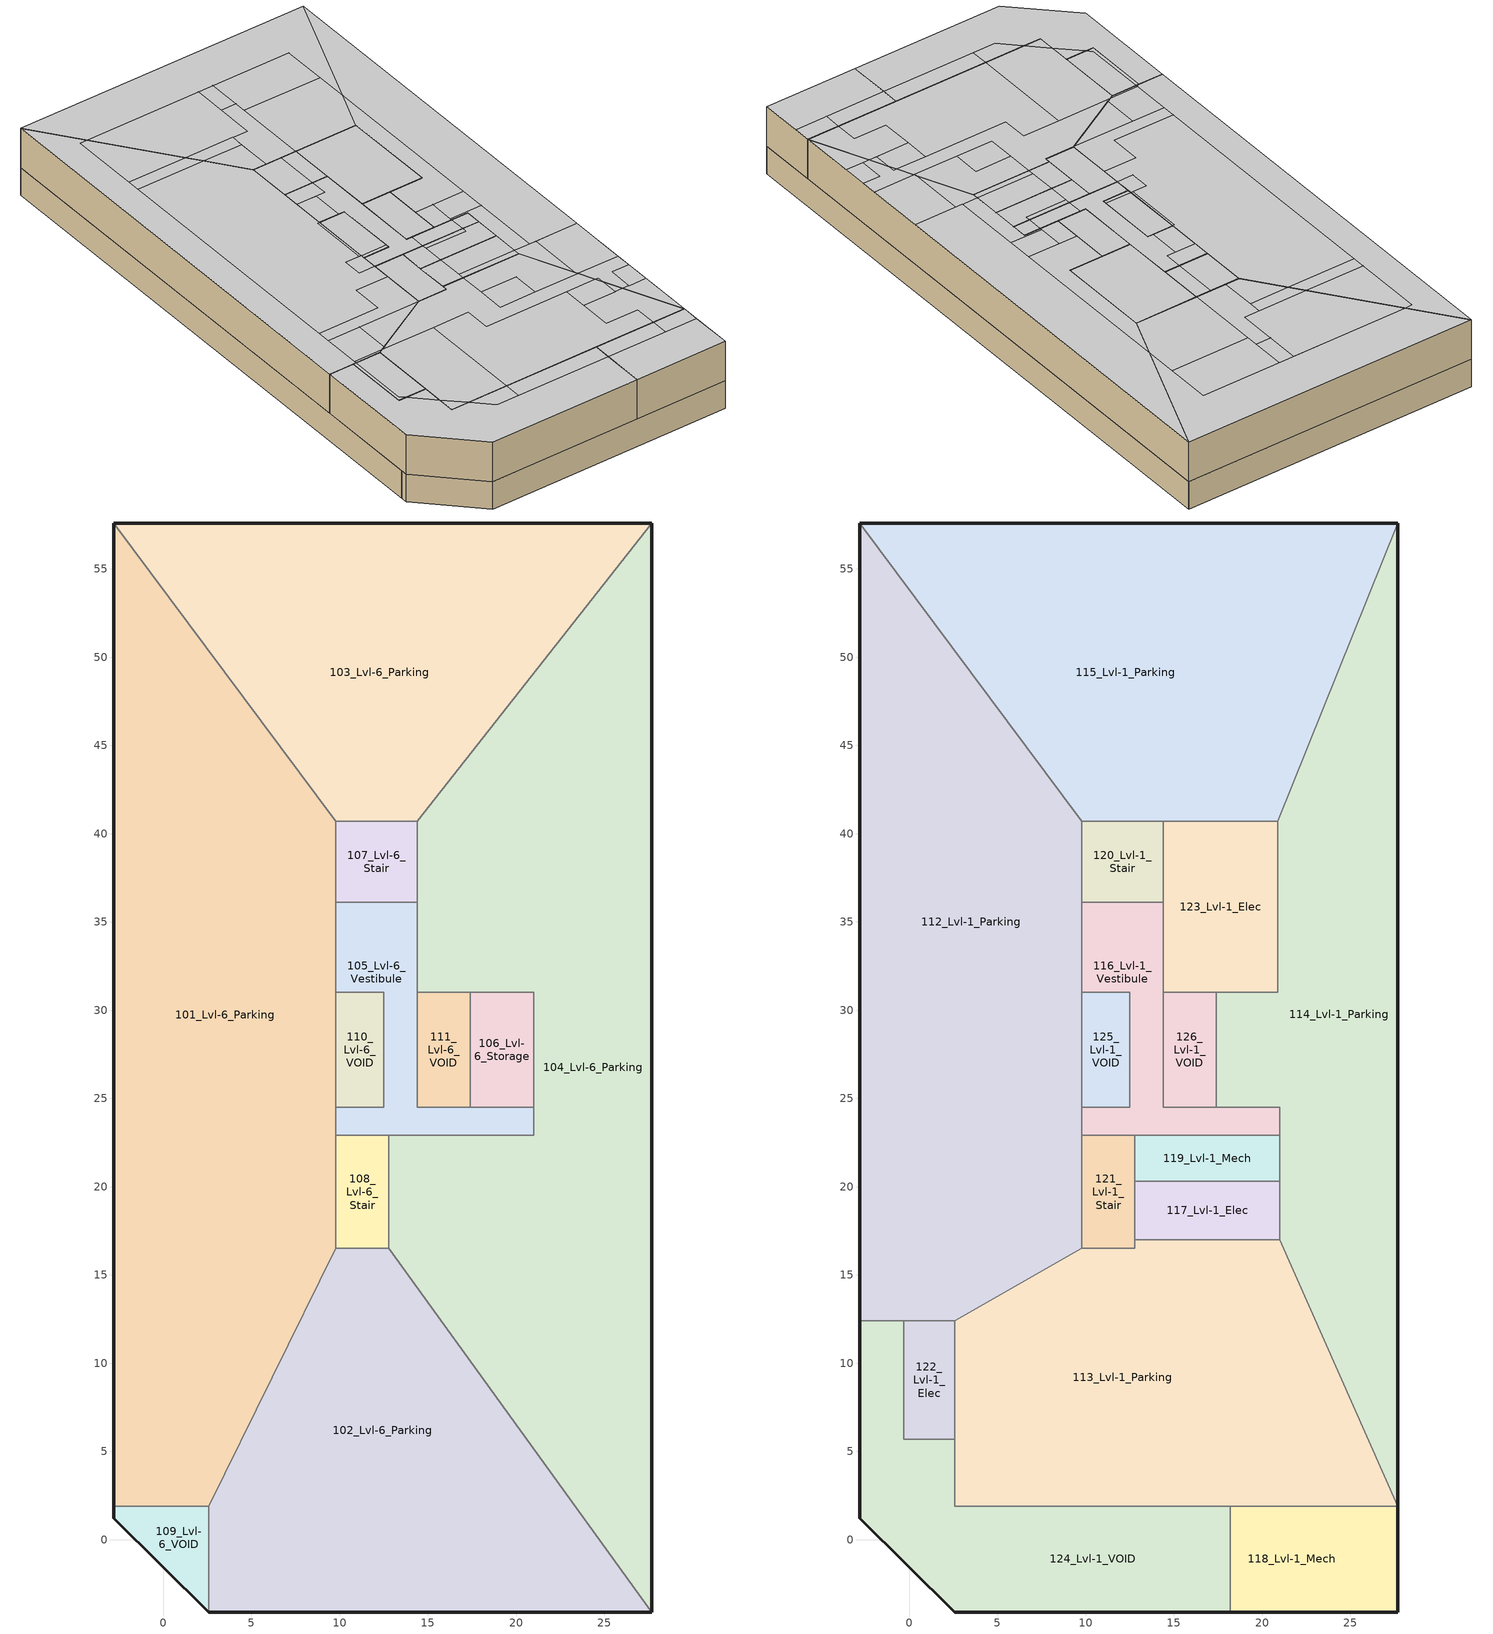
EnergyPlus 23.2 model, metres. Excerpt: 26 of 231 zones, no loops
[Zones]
101_Lvl-6_Parking
 floor adiabatic (Interior Floor): -2.8,57.6 9.8,40.7 9.8,16.5 2.6,1.9 -2.8,1.88 z-7.17
 wall ground (BG Wall): -2.8,57.6 -2.8,1.88 z-7.17:-4.22
 wall to 109_Lvl-6_VOID (Interior Wall): -2.8,1.88 2.6,1.9 z-7.17:-4.22
 wall to 102_Lvl-6_Parking (Interior Wall): 2.6,1.9 9.8,16.5 z-7.17:-4.22
 wall to 108_Lvl-6_Stair (Interior Wall): 9.8,16.5 9.8,22.9 z-7.17:-4.22
 wall to 105_Lvl-6_Vestibule (Interior Wall): 9.8,22.9 9.8,24.5 / 9.8,31 9.8,36.1 z-7.17:-4.22
 wall to 110_Lvl-6_VOID (Interior Wall): 9.8,24.5 9.8,31 z-7.17:-4.22
 wall to 107_Lvl-6_Stair (Interior Wall): 9.8,36.1 9.8,40.7 z-7.17:-4.22
 wall to 103_Lvl-6_Parking (Interior Wall): 9.8,40.7 -2.8,57.6 z-7.17:-4.22
 ceiling adiabatic (Interior Ceiling): -2.8,12.4 -2.8,1.88 2.6,1.9 2.59,5.7 -0.3,5.7 -0.3,12.4 z-4.22; -0.3,12.4 -0.3,5.7 2.59,5.7 2.59,12.4 z-4.22; 2.59,12.4 2.59,5.7 2.6,1.9 9.8,16.5 z-4.22; -2.8,57.6 -2.8,12.4 2.59,12.4 9.8,16.5 9.8,40.7 z-4.22
102_Lvl-6_Parking
 floor adiabatic (Interior Floor): 12.8,16.5 27.7,-4.1 2.59,-4.1 2.6,1.9 9.8,16.5 z-7.17
 wall ground (BG Wall): 2.59,-4.1 27.7,-4.1 z-7.17:-4.22
 wall to 104_Lvl-6_Parking (Interior Wall): 27.7,-4.1 12.8,16.5 z-7.17:-4.22
 wall to 108_Lvl-6_Stair (Interior Wall): 12.8,16.5 9.8,16.5 z-7.17:-4.22
 wall to 109_Lvl-6_VOID (Interior Wall): 2.6,1.9 2.59,-4.1 z-7.17:-4.22
 ceiling adiabatic (Interior Ceiling): 2.6,1.9 2.59,-4.1 18.2,-4.1 18.2,1.9 z-4.22; 18.2,1.9 18.2,-4.1 27.7,-4.1 23.36,1.9 z-4.22; 9.8,16.5 2.6,1.9 23.36,1.9 12.8,16.5 z-4.22
103_Lvl-6_Parking
 floor adiabatic (Interior Floor): 27.7,57.6 14.4,40.7 9.8,40.7 -2.8,57.6 z-7.17
 wall ground (BG Wall): 27.7,57.6 -2.8,57.6 z-7.17:-4.22
 wall to 107_Lvl-6_Stair (Interior Wall): 9.8,40.7 14.4,40.7 z-7.17:-4.22
 wall to 104_Lvl-6_Parking (Interior Wall): 14.4,40.7 27.7,57.6 z-7.17:-4.22
 ceiling adiabatic (Interior Ceiling): -2.8,57.6 9.8,40.7 14.4,40.7 27.7,57.6 z-4.22
104_Lvl-6_Parking
 floor adiabatic (Interior Floor): 27.7,57.6 27.7,-4.1 12.8,16.5 12.8,22.9 21,22.9 21,31 14.4,31 14.4,40.7 z-7.17
 wall ground (BG Wall): 27.7,-4.1 27.7,57.6 z-7.17:-4.22
 wall to 107_Lvl-6_Stair (Interior Wall): 14.4,40.7 14.4,36.1 z-7.17:-4.22
 wall to 105_Lvl-6_Vestibule (Interior Wall): 14.4,36.1 14.4,31 / 21,24.5 21,22.9 12.8,22.9 z-7.17:-4.22
 wall to 111_Lvl-6_VOID (Interior Wall): 14.4,31 17.4,31 z-7.17:-4.22
 wall to 106_Lvl-6_Storage (Interior Wall): 17.4,31 21,31 21,24.5 z-7.17:-4.22
 wall to 108_Lvl-6_Stair (Interior Wall): 12.8,22.9 12.8,16.5 z-7.17:-4.22
 ceiling adiabatic (Interior Ceiling): 14.4,40.7 14.4,31 20.9,31 20.9,40.7 z-4.22; 27.7,57.6 14.4,40.7 20.9,40.7 z-4.22; 12.8,22.9 12.8,20.3 21,20.3 21,22.9 z-4.22; 12.8,20.3 12.8,17 21,17 21,20.3 z-4.22; 27.7,57.6 20.9,40.7 20.9,31 21,31 21,17 27.7,1.9 z-4.22; 23.36,1.9 27.7,-4.1 27.7,1.9 z-4.22; 12.8,17 12.8,16.5 23.36,1.9 27.7,1.9 21,17 z-4.22
105_Lvl-6_Vestibule
 floor adiabatic (Interior Floor): 14.4,36.1 14.4,24.5 21,24.5 21,22.9 9.8,22.9 9.8,24.5 12.5,24.5 12.5,31 9.8,31 9.8,36.1 z-7.17
 wall to 111_Lvl-6_VOID (Interior Wall): 17.4,24.5 14.4,24.5 14.4,31 z-7.17:-4.22
 wall to 107_Lvl-6_Stair (Interior Wall): 14.4,36.1 9.8,36.1 z-7.17:-4.22
 wall to 110_Lvl-6_VOID (Interior Wall): 9.8,31 12.5,31 12.5,24.5 9.8,24.5 z-7.17:-4.22
 wall to 108_Lvl-6_Stair (Interior Wall): 9.8,22.9 12.8,22.9 z-7.17:-4.22
 wall to 106_Lvl-6_Storage (Interior Wall): 21,24.5 17.4,24.5 z-7.17:-4.22
 ceiling adiabatic (Interior Ceiling): 9.8,36.1 9.8,31 12.5,31 12.5,24.5 9.8,24.5 9.8,22.9 21,22.9 21,24.5 14.4,24.5 14.4,36.1 z-4.22
106_Lvl-6_Storage
 floor adiabatic (Interior Floor): 21,31 21,24.5 17.4,24.5 17.4,31 z-7.17
 wall to 111_Lvl-6_VOID (Interior Wall): 17.4,31 17.4,24.5 z-7.17:-4.22
 ceiling adiabatic (Interior Ceiling): 17.4,31 17.4,24.5 21,24.5 21,31 z-4.22
107_Lvl-6_Stair
 floor adiabatic (Interior Floor): 14.4,40.7 14.4,36.1 9.8,36.1 9.8,40.7 z-7.17
 ceiling adiabatic (Interior Ceiling): 9.8,40.7 9.8,36.1 14.4,36.1 14.4,40.7 z-4.22
108_Lvl-6_Stair
 floor adiabatic (Interior Floor): 12.8,22.9 12.8,16.5 9.8,16.5 9.8,22.9 z-7.17
 ceiling adiabatic (Interior Ceiling): 9.8,22.9 9.8,16.5 12.8,16.5 12.8,22.9 z-4.22
109_Lvl-6_VOID
 floor adiabatic (Interior Floor): 2.6,1.9 2.59,-4.1 -2.8,1.2 -2.8,1.88 z-7.17
 wall ground (BG Wall): -2.8,1.88 -2.8,1.2 2.59,-4.1 z-7.17:-4.22
 ceiling adiabatic (Interior Ceiling): -2.8,1.88 -2.8,1.2 2.59,-4.1 2.6,1.9 z-4.22
110_Lvl-6_VOID
 floor adiabatic (Interior Floor): 12.5,31 12.5,24.5 9.8,24.5 9.8,31 z-7.17
 ceiling adiabatic (Interior Ceiling): 9.8,31 9.8,24.5 12.5,24.5 12.5,31 z-4.22
111_Lvl-6_VOID
 floor adiabatic (Interior Floor): 17.4,31 17.4,24.5 14.4,24.5 14.4,31 z-7.17
 ceiling adiabatic (Interior Ceiling): 14.4,31 14.4,24.5 17.4,24.5 17.4,31 z-4.22
112_Lvl-1_Parking
 floor adiabatic (Interior Floor): -2.8,57.6 9.8,40.7 9.8,16.5 2.59,12.4 -2.8,12.4 z-4.22
 wall to 115_Lvl-1_Parking (Interior Wall): 9.8,40.7 -2.8,57.6 z-4.22:0
 wall to 120_Lvl-1_Stair (Interior Wall): 9.8,36.1 9.8,40.7 z-4.22:0
 wall ground (BG Wall): -2.8,57.6 -2.8,12.4 z-4.22:0
 wall to 124_Lvl-1_VOID (Interior Wall): -2.8,12.4 -0.3,12.4 z-4.22:0
 wall to 122_Lvl-1_Elec (Interior Wall): -0.3,12.4 2.59,12.4 z-4.22:0
 wall to 113_Lvl-1_Parking (Interior Wall): 2.59,12.4 9.8,16.5 z-4.22:0
 wall to 121_Lvl-1_Stair (Interior Wall): 9.8,16.5 9.8,22.9 z-4.22:0
 wall to 116_Lvl-1_Vestibule (Interior Wall): 9.8,22.9 9.8,24.5 / 9.8,31 9.8,36.1 z-4.22:0
 wall to 125_Lvl-1_VOID (Interior Wall): 9.8,24.5 9.8,31 z-4.22:0
 ceiling ground (Typical Roof): -2.8,57.6 -2.8,12.4 0,12.4 0,52.8 0.78,52.8 z0
 ceiling adiabatic (Interior Ceiling): 0,45.6 0,44.3 7.12,44.3 6.15,45.6 z0; 0,17.8 0,16.5 9.8,16.5 9.8,21 6.4,21 6.4,17.8 z0; 0,52.8 0,45.6 6.15,45.6 0.78,52.8 z0; 9.6,31 9.6,24.9 9.8,24.9 9.8,31 z0; 0,44.3 0,17.8 6.4,17.8 6.4,21 9.8,21 9.8,22.9 8.1,22.9 8.1,24.9 9.6,24.9 9.6,31 9.8,31 9.8,40.7 7.12,44.3 z0; 0,12.6 0,12.4 2.59,12.4 2.94,12.6 z0; 3.4,16.5 3.4,12.86 9.8,16.5 z0; 8.1,24.9 8.1,22.9 9.8,22.9 9.8,24.9 z0; 0,16.5 0,12.6 2.94,12.6 3.4,12.86 3.4,16.5 z0
113_Lvl-1_Parking
 floor adiabatic (Interior Floor): 21,17 27.7,1.9 23.36,1.9 12.8,16.5 12.8,17 z-4.22; 12.8,16.5 23.36,1.9 2.6,1.9 9.8,16.5 z-4.22; 9.8,16.5 2.6,1.9 2.59,5.7 2.59,12.4 z-4.22
 wall to 122_Lvl-1_Elec (Interior Wall): 2.59,12.4 2.59,5.7 z-4.22:0
 wall to 124_Lvl-1_VOID (Interior Wall): 2.59,5.7 2.6,1.9 18.2,1.9 z-4.22:0
 wall to 118_Lvl-1_Mech (Interior Wall): 18.2,1.9 27.7,1.9 z-4.22:0
 wall to 114_Lvl-1_Parking (Interior Wall): 27.7,1.9 21,17 z-4.22:0
 wall to 117_Lvl-1_Elec (Interior Wall): 21,17 12.8,17 z-4.22:0
 wall to 121_Lvl-1_Stair (Interior Wall): 12.8,17 12.8,16.5 9.8,16.5 z-4.22:0
 ceiling ground (Typical Roof): 2.59,3.65 2.6,1.9 4.37,1.9 z0
 ceiling adiabatic (Interior Ceiling): 2.59,12.4 2.59,5.7 2.59,3.65 4.37,1.9 8.5,1.9 8.5,12.6 2.94,12.6 z0; 2.94,12.6 3.4,12.6 3.4,12.86 z0; 21,10 21,7.5 24.4,7.5 24.4,9.34 24.11,10 z0; 21,7.5 21,4.2 24.4,4.2 24.4,1.9 27.7,1.9 25.22,7.5 z0; 8.5,12.6 8.5,1.9 24.4,1.9 24.4,4.2 21,4.2 21,10 12.3,10 12.3,12.6 z0; 23.3,11.82 23.3,11.6 23.4,11.6 z0; 15,17 15,14.4 18.8,14.4 18.8,11.6 23.3,11.6 23.3,11.82 21,17 z0; 15,14.4 15,11.6 18.8,11.6 18.8,14.4 z0; 3.4,12.86 3.4,12.6 12.3,12.6 12.3,10 24.11,10 23.4,11.6 15,11.6 15,17 12.8,17 12.8,16.5 9.8,16.5 z0; 24.4,9.34 24.4,7.5 25.22,7.5 z0
114_Lvl-1_Parking
 floor adiabatic (Interior Floor): 21,31 21,24.5 17.4,24.5 17.4,31 z-4.22; 27.7,57.6 27.7,1.9 21,17 21,31 20.9,31 20.9,40.7 z-4.22
 wall to 115_Lvl-1_Parking (Interior Wall): 27.7,57.6 20.9,40.7 z-4.22:0
 wall ground (BG Wall): 27.7,1.9 27.7,57.6 z-4.22:0
 wall to 123_Lvl-1_Elec (Interior Wall): 20.9,40.7 20.9,31 17.4,31 z-4.22:0
 wall to 126_Lvl-1_VOID (Interior Wall): 17.4,31 17.4,24.5 z-4.22:0
 wall to 116_Lvl-1_Vestibule (Interior Wall): 17.4,24.5 21,24.5 21,22.9 z-4.22:0
 wall to 119_Lvl-1_Mech (Interior Wall): 21,22.9 21,20.3 z-4.22:0
 wall to 117_Lvl-1_Elec (Interior Wall): 21,20.3 21,17 z-4.22:0
 ceiling ground (Typical Roof): 27.7,57.6 22.6,44.92 22.6,17.6 27.7,17.6 z0
 ceiling adiabatic (Interior Ceiling): 22.6,44.92 20.9,40.7 20.9,31 17.4,31 17.4,27.3 22.6,27.3 z0; 19.3,27.3 19.3,24.7 22.6,24.7 22.6,27.3 z0; 23.3,17.6 23.3,11.82 23.4,11.6 27.7,11.6 27.7,17.6 z0; 21,17.6 21,17 23.3,11.82 23.3,17.6 z0; 19.3,24.7 19.3,24.5 21,24.5 21,17.6 22.6,17.6 22.6,24.7 z0; 17.4,27.3 17.4,24.5 19.3,24.5 19.3,27.3 z0; 25.9,10 25.9,7.5 27.7,7.5 27.7,10 z0; 25.22,7.5 27.7,1.9 27.7,7.5 z0; 24.11,10 24.4,9.34 24.4,10 z0; 23.4,11.6 24.11,10 24.4,10 24.4,9.34 25.22,7.5 25.9,7.5 25.9,10 27.7,10 27.7,11.6 z0
115_Lvl-1_Parking
 floor adiabatic (Interior Floor): 27.7,57.6 20.9,40.7 14.4,40.7 z-4.22; 27.7,57.6 14.4,40.7 9.8,40.7 -2.8,57.6 z-4.22
 wall ground (BG Wall): 27.7,57.6 -2.8,57.6 z-4.22:0
 wall to 120_Lvl-1_Stair (Interior Wall): 9.8,40.7 14.4,40.7 z-4.22:0
 wall to 123_Lvl-1_Elec (Interior Wall): 14.4,40.7 20.9,40.7 z-4.22:0
 ceiling ground (Typical Roof): -2.8,57.6 0.78,52.8 22.6,52.8 22.6,44.92 27.7,57.6 z0
 ceiling adiabatic (Interior Ceiling): 14.4,48.2 14.4,40.7 20.9,40.7 22.6,44.92 22.6,48.2 z0; 6.15,45.6 7.12,44.3 11.2,44.3 11.2,45.6 z0; 0.78,52.8 6.15,45.6 12.8,45.6 12.8,52.8 z0; 14.4,52.8 14.4,48.2 22.6,48.2 22.6,52.8 z0; 7.12,44.3 9.8,40.7 11.2,40.7 11.2,44.3 z0; 12.8,49.4 12.8,45.6 11.2,45.6 11.2,40.7 14.4,40.7 14.4,49.4 z0; 12.8,52.8 12.8,49.4 14.4,49.4 14.4,52.8 z0
116_Lvl-1_Vestibule
 floor adiabatic (Interior Floor): 14.4,36.1 14.4,24.5 21,24.5 21,22.9 9.8,22.9 9.8,24.5 12.5,24.5 12.5,31 9.8,31 9.8,36.1 z-4.22
 wall to 126_Lvl-1_VOID (Interior Wall): 17.4,24.5 14.4,24.5 14.4,31 z-4.22:0
 wall to 123_Lvl-1_Elec (Interior Wall): 14.4,31 14.4,36.1 z-4.22:0
 wall to 120_Lvl-1_Stair (Interior Wall): 14.4,36.1 9.8,36.1 z-4.22:0
 wall to 125_Lvl-1_VOID (Interior Wall): 9.8,31 12.5,31 12.5,24.5 9.8,24.5 z-4.22:0
 wall to 121_Lvl-1_Stair (Interior Wall): 9.8,22.9 12.8,22.9 z-4.22:0
 wall to 119_Lvl-1_Mech (Interior Wall): 12.8,22.9 21,22.9 z-4.22:0
 ceiling adiabatic (Interior Ceiling): 9.8,36.1 9.8,34.3 12.8,34.3 12.8,36.1 z0; 9.8,34.3 9.8,31 11.9,31 11.9,34.3 z0; 19.3,24.5 19.3,22.9 21,22.9 21,24.5 z0; 15,24.5 15,22.9 19.3,22.9 19.3,24.5 z0; 11.9,34.3 11.9,31 12.5,31 12.5,24.5 9.8,24.5 9.8,22.9 15,22.9 15,24.5 14.4,24.5 14.4,36.1 12.8,36.1 12.8,34.3 z0
117_Lvl-1_Elec
 floor adiabatic (Interior Floor): 21,20.3 21,17 12.8,17 12.8,20.3 z-4.22
 wall to 119_Lvl-1_Mech (Interior Wall): 21,20.3 12.8,20.3 z-4.22:0
 wall to 121_Lvl-1_Stair (Interior Wall): 12.8,20.3 12.8,17 z-4.22:0
 ceiling adiabatic (Interior Ceiling): 15,17.6 15,17 21,17 21,17.6 z0; 15,20.3 15,17.6 21,17.6 21,20.3 z0; 12.8,20.3 12.8,17 15,17 15,20.3 z0
118_Lvl-1_Mech
 floor adiabatic (Interior Floor): 27.7,1.9 27.7,-4.1 23.36,1.9 z-4.22; 23.36,1.9 27.7,-4.1 18.2,-4.1 18.2,1.9 z-4.22
 wall ground (BG Wall): 18.2,-4.1 27.7,-4.1 27.7,1.9 z-4.22:0
 wall to 124_Lvl-1_VOID (Interior Wall): 18.2,1.9 18.2,-4.1 z-4.22:0
 ceiling ground (Typical Roof): 18.2,0.1 18.2,-4.1 27.7,-4.1 27.7,0.1 z0
 ceiling adiabatic (Interior Ceiling): 24.4,1.9 24.4,0.1 27.7,0.1 27.7,1.9 z0; 18.2,1.9 18.2,0.1 24.4,0.1 24.4,1.9 z0
119_Lvl-1_Mech
 floor adiabatic (Interior Floor): 21,22.9 21,20.3 12.8,20.3 12.8,22.9 z-4.22
 wall to 121_Lvl-1_Stair (Interior Wall): 12.8,22.9 12.8,20.3 z-4.22:0
 ceiling adiabatic (Interior Ceiling): 15,22.4 15,20.3 21,20.3 21,22.9 19.3,22.9 19.3,22.4 z0; 15,22.9 15,22.4 19.3,22.4 19.3,22.9 z0; 12.8,22.9 12.8,20.3 15,20.3 15,22.9 z0
120_Lvl-1_Stair
 floor adiabatic (Interior Floor): 14.4,40.7 14.4,36.1 9.8,36.1 9.8,40.7 z-4.22
 wall to 123_Lvl-1_Elec (Interior Wall): 14.4,36.1 14.4,40.7 z-4.22:0
 ceiling adiabatic (Interior Ceiling): 9.8,40.7 9.8,36.1 12.8,36.1 12.8,40.7 z0; 12.8,40.7 12.8,36.1 14.4,36.1 14.4,40.7 z0
121_Lvl-1_Stair
 floor adiabatic (Interior Floor): 12.8,22.9 12.8,16.5 9.8,16.5 9.8,22.9 z-4.22
 ceiling adiabatic (Interior Ceiling): 9.8,22.9 9.8,16.5 12.8,16.5 12.8,22.9 z0
122_Lvl-1_Elec
 floor adiabatic (Interior Floor): 2.59,12.4 2.59,5.7 -0.3,5.7 -0.3,12.4 z-4.22
 wall to 124_Lvl-1_VOID (Interior Wall): -0.3,12.4 -0.3,5.7 2.59,5.7 z-4.22:0
 ceiling ground (Typical Roof): -0.3,12.4 -0.3,5.7 0.51,5.7 0,6.2 0,12.4 z0
 ceiling adiabatic (Interior Ceiling): 0,12.4 0,6.2 0.51,5.7 2.59,5.7 2.59,12.4 z0
123_Lvl-1_Elec
 floor adiabatic (Interior Floor): 20.9,40.7 20.9,31 14.4,31 14.4,40.7 z-4.22
 wall to 126_Lvl-1_VOID (Interior Wall): 14.4,31 17.4,31 z-4.22:0
 ceiling adiabatic (Interior Ceiling): 14.4,40.7 14.4,31 20.9,31 20.9,40.7 z0
124_Lvl-1_VOID
 floor adiabatic (Interior Floor): 2.6,1.9 2.59,-4.1 -2.8,1.2 -2.8,1.88 z-4.22; 18.2,1.9 18.2,-4.1 2.59,-4.1 2.6,1.9 z-4.22; -0.3,12.4 -0.3,5.7 2.59,5.7 2.6,1.9 -2.8,1.88 -2.8,12.4 z-4.22
 wall ground (BG Wall): -2.8,12.4 -2.8,1.2 2.59,-4.1 18.2,-4.1 z-4.22:0
 ceiling ground (Typical Roof): -2.8,12.4 -2.8,1.2 2.59,-4.1 18.2,-4.1 18.2,0.1 6.2,0.1 4.37,1.9 2.6,1.9 2.59,3.65 0.51,5.7 -0.3,5.7 -0.3,12.4 z0
 ceiling adiabatic (Interior Ceiling): 4.37,1.9 6.2,0.1 8.5,0.1 8.5,1.9 z0; 0.51,5.7 2.59,3.65 2.59,5.7 z0; 8.5,1.9 8.5,0.1 18.2,0.1 18.2,1.9 z0
125_Lvl-1_VOID
 floor adiabatic (Interior Floor): 12.5,31 12.5,24.5 9.8,24.5 9.8,31 z-4.22
 ceiling adiabatic (Interior Ceiling): 9.8,31 9.8,24.9 12.5,24.9 12.5,31 z0; 9.8,24.9 9.8,24.5 12.5,24.5 12.5,24.9 z0
126_Lvl-1_VOID
 floor adiabatic (Interior Floor): 17.4,31 17.4,24.5 14.4,24.5 14.4,31 z-4.22
 ceiling adiabatic (Interior Ceiling): 14.4,31 14.4,24.5 17.4,24.5 17.4,31 z0
[Building]
ParksideA: North Axis {deg}=20; Terrain=City; Solar Distribution=FullExterior
[Site:Location]
Toronto-City Centre_ON_CAN Design_Conditions: Latitude {deg}=43.67; Longitude {deg}=-79.4; Time Zone {hr}=-5; Elevation {m}=112.5
[SizingPeriod:DesignDay] Day of Month=21; Dry-Bulb Temperature Range Modifier Type=DefaultMultipliers; Humidity Condition Type=Wetbulb; Barometric Pressure {Pa}=99981; Wind Direction {deg}=0; Rain Indicator=No; Snow Indicator=No; Daylight Saving Time Indicator=No
Name | Month | Day Type | Maximum Dry-Bulb Temperature {C} | Daily Dry-Bulb Temperature Range {deltaC} | Wetbulb or DewPoint at Maximum Dry-Bulb {C} | Wind Speed {m/s} | Solar Model Indicator | Sky Clearness | ASHRAE Clear Sky Optical Depth for Beam Irradiance (taub) | ASHRAE Clear Sky Optical Depth for Diffuse Irradiance (taud)
Toronto-City Centre Ann Htg 99.6% Condns DB | 1 | WinterDesignDay | -16.4 | 0 | -16.4 | 0 | ASHRAEClearSky | 0
Toronto-City Centre Ann Clg .4% Condns DB=>MWB | 7 | SummerDesignDay | 31 | 8.3 | 23.1 | 3.35 | ASHRAETau |  | 0.434 | 2.262
[Site:GroundTemperature:BuildingSurface]
15, 15, 15, 16, 18, 18, 18, 18, 16, 15, 15, 15
[Site:GroundTemperature:FCfactorMethod]
January Ground Temperature {C}=10.3; February Ground Temperature {C}=3.7; March Ground Temperature {C}=-0.1; April Ground Temperature {C}=-6.1; May Ground Temperature {C}=-3.6; June Ground Temperature {C}=1.2; July Ground Temperature {C}=7.7; August Ground Temperature {C}=14.6; September Ground Temperature {C}=19.8; October Ground Temperature {C}=22.2; November Ground Temperature {C}=21.9; December Ground Temperature {C}=17.1
[Site:WaterMainsTemperature]
Calculation Method=CorrelationFromWeatherFile
[Material] Thermal Absorptance=0.9
Name | Roughness | Thickness {m} | Conductivity {W/m-K} | Density {kg/m3} | Specific Heat {J/kg-K} | Solar Absorptance | Visible Absorptance
R30 Roof Ins | MediumRough | 0.2589 | 0.049 | 265 | 836.8 | 0.7 | 0.7
1/2IN Gypsum | Smooth | 0.0127 | 0.16 | 784.9 | 830 | 0.4 | 0.4
8IN Concrete HW | MediumRough | 0.2033 | 1.7296 | 2243 | 837 | 0.65 | 0.65
F16 Acoustic tile | MediumSmooth | 0.0191 | 0.06 | 368 | 590 | 0.3 | 0.3
Roof Membrane | VeryRough | 0.0095 | 0.16 | 1121.29 | 1460 | 0.7 | 0.7
M11 100mm lightweight concrete | MediumRough | 0.1016 | 0.53 | 1280 | 840 | 0.5 | 0.5
MAT-CC05 4 HW CONCRETE | Rough | 0.1016 | 1.311 | 2240 | 836.8 | 0.85 | 0.85
[Material:AirGap]
Name | Thermal Resistance {m2-K/W}
F05 Ceiling air space resistance | 0.18
F04 Wall air space resistance | 0.15
[Construction]
Typical Roof: Roof Membrane, R30 Roof Ins, MAT-CC05 4 HW CONCRETE
BG Wall: 8IN Concrete HW
Interior Ceiling: M11 100mm lightweight concrete, F05 Ceiling air space resistance, F16 Acoustic tile
Interior Floor: F16 Acoustic tile, F05 Ceiling air space resistance, M11 100mm lightweight concrete
Interior Wall: 1/2IN Gypsum, F04 Wall air space resistance, 1/2IN Gypsum
[Zone] Part of Total Floor Area=Yes
Name | Multiplier | Ceiling Height {m} | Volume {m3}
101_Lvl-6_Parking | 5 | 2.95 | 1601.38
102_Lvl-6_Parking | 5 | 2.95 | 917.655
103_Lvl-6_Parking | 5 | 2.95 | 874.955
104_Lvl-6_Parking | 5 | 2.95 | 1606.26
105_Lvl-6_Vestibule | 5 | 2.95 | 158.5035
106_Lvl-6_Storage | 5 | 2.95 | 69.03
107_Lvl-6_Stair | 5 | 2.95 | 62.422
108_Lvl-6_Stair | 5 | 2.95 | 56.64
109_Lvl-6_VOID | 5 | 2.95 | 53.2035
110_Lvl-6_VOID | 5 | 2.95 | 51.7725
111_Lvl-6_VOID | 5 | 2.95 | 57.525
112_Lvl-1_Parking | 1 | 4.22 | 1891.67
113_Lvl-1_Parking | 1 | 4.22 | 1302.73
114_Lvl-1_Parking | 1 | 4.22 | 1228.89
115_Lvl-1_Parking | 1 | 4.22 | 1483.41
116_Lvl-1_Vestibule | 1 | 4.22 | 226.7406
117_Lvl-1_Elec | 1 | 4.22 | 114.1932
118_Lvl-1_Mech | 1 | 4.22 | 240.54
119_Lvl-1_Mech | 1 | 4.22 | 89.9704
120_Lvl-1_Stair | 1 | 4.22 | 89.2952
121_Lvl-1_Stair | 1 | 4.22 | 81.024
122_Lvl-1_Elec | 1 | 4.22 | 81.6238
123_Lvl-1_Elec | 1 | 4.22 | 266.071
124_Lvl-1_VOID | 1 | 4.22 | 628.653
125_Lvl-1_VOID | 1 | 4.22 | 74.061
126_Lvl-1_VOID | 1 | 4.22 | 82.29
[Exterior:Lights]
Ext_Lights: Schedule=Always On; Design Level {W}=2000; Control Option=AstronomicalClock
[Exterior:FuelEquipment] Fuel Use Type=Electricity; Schedule=Always On
Name | Design Level {W}
Suite Exh | 10053.3
Misc Fans and Pumps | 6624.8
Cold Water Booster | 5417.8
[WaterHeater:Mixed]
DHW Blr: Tank Volume {m3}=autosize; Setpoint Temperature Schedule=DHW Temp SP; Deadband Temperature Difference {deltaC}=0; Heater Control Type=Modulate; Heater Maximum Capacity {W}=861629; Heater Ignition Minimum Flow Rate {m3/s}=0; Heater Ignition Delay {s}=0; Heater Fuel Type=NaturalGas; Heater Thermal Efficiency=0.98; Part Load Factor Curve=CondBlr_NECB_EtfPLR_120F; Off Cycle Parasitic Fuel Consumption Rate {W}=0; Off Cycle Parasitic Heat Fraction to Tank=0; On Cycle Parasitic Fuel Consumption Rate {W}=0; On Cycle Parasitic Heat Fraction to Tank=0; Ambient Temperature Indicator=Schedule; Ambient Temperature Schedule=Corr_18C_Ann; Off Cycle Loss Fraction to Zone=1; On Cycle Loss Fraction to Zone=1; Peak Use Flow Rate {m3/s}=0.00251976; Use Flow Rate Fraction Schedule=G_SWH_NECB; Cold Water Supply Temperature Schedule=Always_10C; Use Side Effectiveness=1; Source Side Effectiveness=1; Use Side Design Flow Rate {m3/s}=autosize; Source Side Design Flow Rate {m3/s}=autosize; Indirect Water Heating Recovery Time {hr}=1.5; Source Side Flow Control Mode=IndirectHeatPrimarySetpoint
[WaterHeater:Sizing]
DHW Blr: Design Mode=PeakDraw; Time Storage Can Meet Peak Draw {hr}=2; Time for Tank Recovery {hr}=0.5
[AvailabilityManager:Scheduled]
Name | Schedule
Suite ERVs Availability; AHU_1 Availability; AHU_2 Availability | Always On
ERV-1 Availability | C_Fan_NECB
[SetpointManager:Scheduled] Control Variable=Temperature
Name | Schedule | Setpoint Node or NodeList
Suite ERVs Cooling Supply Air Temp Manager | HVACTemplate-Always 12.8 | Suite ERVs Supply Fan Outlet
AHU_1 Cooling Supply Air Temp Manager | HVACTemplate-Always 21 | AHU_1 Supply Fan Outlet
AHU_2 Cooling Supply Air Temp Manager | HVACTemplate-Always 21 | AHU_2 Supply Fan Outlet
ERV-1 Cooling Supply Air Temp Manager | HVACTemplate-Always 12.8 | ERV-1 Supply Fan Outlet
CHWL ChW Temp Manager | HVACTemplate-Always 7.22 | CHWL ChW Supply Setpoint Nodes
CHWL CndW Temp Manager | HVACTemplate-Always 29.4 | CHWL CndW Supply Setpoint Nodes
[SetpointManager:OutdoorAirReset]
HWL HW Temp Manager: Control Variable=Temperature; Setpoint at Outdoor Low Temperature {C}=82; Outdoor Low Temperature {C}=-16; Setpoint at Outdoor High Temperature {C}=60; Outdoor High Temperature {C}=0; Setpoint Node or NodeList=HWL HW Supply Setpoint Nodes
[SetpointManager:MixedAir]
AHU_2 Cooling Coil Air Temp Manager: Control Variable=Temperature; Setpoint Node or NodeList=AHU_2 Cooling Setpoint Nodes
[Generator:PVWatts]
PV_System: PVWatts Version=5; DC System Capacity {W}=1; Module Type=Standard; Array Type=FixedRoofMounted; System Losses=0.14; Array Geometry Type=TiltAzimuth; Tilt Angle {deg}=5; Azimuth Angle {deg}=180; Ground Coverage Ratio=0.4
[ElectricLoadCenter:Inverter:PVWatts]
PV Inverter: DC to AC Size Ratio=1.1; Inverter Efficiency=0.96
[ElectricLoadCenter:Generators]
PV Estimate: Generator 1=PV_System; Generator 1 Rated Electric Power Output {W}=1; Generator 1 Availability Schedule=Always Off
[ElectricLoadCenter:Distribution]
PV_Dist: Generator List=PV Estimate; Generator Operation Scheme Type=Baseload; Electrical Buss Type=DirectCurrentWithInverter; Inverter=PV Inverter; Maximum Storage State of Charge Fraction=1
[Schedule:Day:Hourly]
C_Fan_NECB_WD: 0, 0, 0, 0, 0, 0, 1, 1, 1, 1, 1, 1, 1, 1, 1, 1, 1, 1, 1, 1, 0, 0, 0, 0
C_Fan_NECB_WE: 0, 0, 0, 0, 0, 0, 1, 1, 1, 1, 1, 1, 1, 1, 1, 1, 1, 1, 0, 0, 0, 0, 0, 0
G_SWH_NECB_WD: 0.05, 0.05, 0.05, 0.05, 0.05, 0.2, 0.8, 0.7, 0.5, 0.4, 0.2, 0.2, 0.2, 0.3, 0.5, 0.5, 0.7, 0.7, 0.4, 0.4, 0.2, 0.2, 0.1, 0.1
G_SWH_NECB_Sat: 0.05, 0.05, 0.05, 0.05, 0.05, 0.05, 0.2, 0.5, 0.5, 0.5, 0.3, 0.3, 0.3, 0.3, 0.7, 0.9, 0.7, 0.7, 0.6, 0.5, 0.4, 0.3, 0.2, 0.1
G_SWH_NECB_Sun: 0.05, 0.05, 0.05, 0.05, 0.05, 0.05, 0.05, 0.2, 0.3, 0.3, 0.2, 0.2, 0.3, 0.4, 0.5, 0.6, 0.7, 0.4, 0.3, 0.2, 0.2, 0.2, 0.2, 0.1
[Schedule:Week:Daily]
C_Fan_NECB_Wk: C_Fan_NECB_WE, C_Fan_NECB_WD, C_Fan_NECB_WD, C_Fan_NECB_WD, C_Fan_NECB_WD, C_Fan_NECB_WD, C_Fan_NECB_WD, C_Fan_NECB_WE, C_Fan_NECB_WD, C_Fan_NECB_WD, C_Fan_NECB_WD, C_Fan_NECB_WD
G_SWH_NECB_Wk: G_SWH_NECB_Sun, G_SWH_NECB_WD, G_SWH_NECB_WD, G_SWH_NECB_WD, G_SWH_NECB_WD, G_SWH_NECB_WD, G_SWH_NECB_Sat, G_SWH_NECB_Sun, G_SWH_NECB_WD, G_SWH_NECB_WD, G_SWH_NECB_WD, G_SWH_NECB_WD
[Schedule:Year]
C_Fan_NECB: C_Fan_NECB_Wk, 1, 1, 12, 31
G_SWH_NECB: G_SWH_NECB_Wk, 1, 1, 12, 31
[Schedule:Compact]
HVACTemplate-Always 12.8: Through: 12/31, For: AllDays, Until: 24:00, 12.8
HVACTemplate-Always 21: Through: 12/31, For: AllDays, Until: 24:00, 21
HVACTemplate-Always 7.22: Through: 12/31, For: AllDays, Until: 24:00, 7.22
HVACTemplate-Always 29.4: Through: 12/31, For: AllDays, Until: 24:00, 29.4
[Schedule:Constant]
Name | Hourly Value
DHW Temp SP | 60
Always On | 1
Always Off | 0
Corr_18C_Ann | 18
Always_10C | 10
[Curve:Cubic]
CondBlr_NECB_EtfPLR_120F: Coefficient1 Constant=0.8211; Coefficient2 x=0.8075; Coefficient3 x**2=-1.2986; Coefficient4 x**3=0.6205; Minimum Value of x=0; Maximum Value of x=1; Input Unit Type for X=Dimensionless; Output Unit Type=Dimensionless
